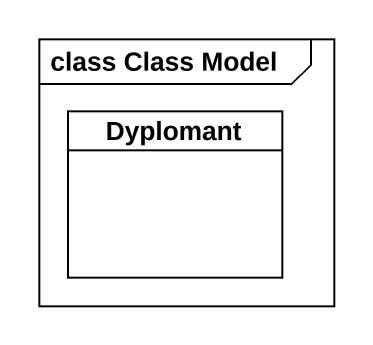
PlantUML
@startuml
mainframe class Class Model
hide circle
hide empty members
class Dyplomant
@enduml
